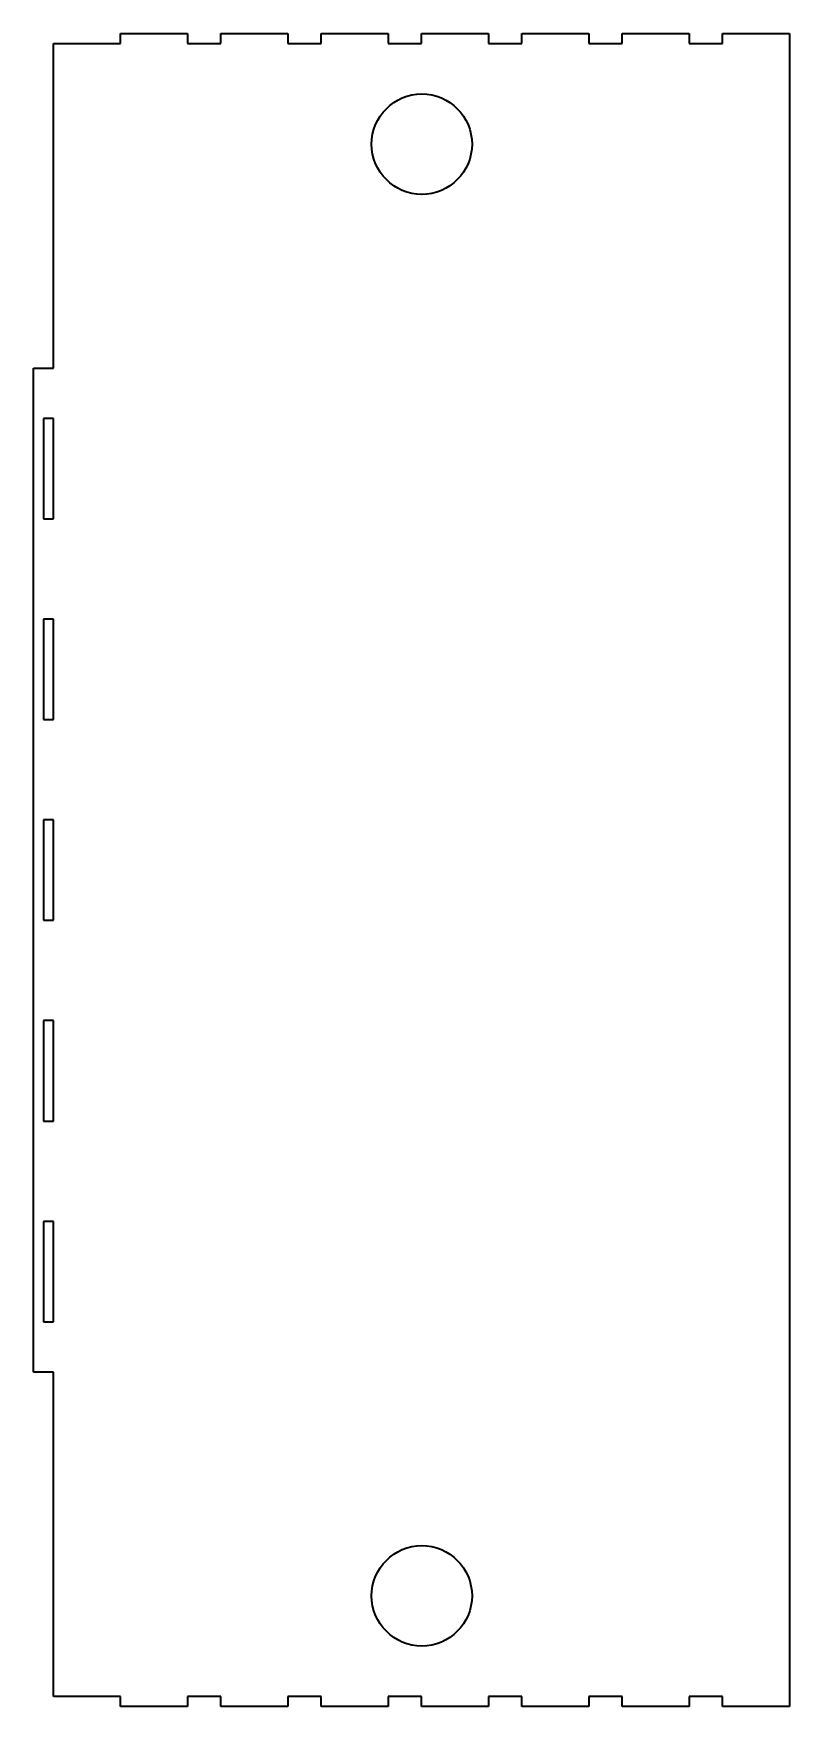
# Model space of a CAD drawing. Header units: millimetres. Extents: x 10 to 236, y -497 to 3.
import ezdxf

# ---------------------------------------------------------------- set-up
doc = ezdxf.new("R2010")
doc.units = ezdxf.units.MM
doc.layers.add('1', color=7, linetype='Continuous', true_color=0xffffff)

msp = doc.modelspace()

# ---------------------------------------------------------------- linework, layer by layer
at = {"layer": '1', "color": 252, "linetype": 'Continuous', "lineweight": 35}
for p, q in [((16, 0), (36, 0)), ((16, -97.023493), (16, 0)), ((36, 3), (56, 3)), ((36, 0), (36, 3)), ((56, 3), (56, 0)), ((56, 0), (66, 0)), ((66, 0), (66, 3)), ((66, 3), (86, 3)), ((86, 3), (86, 0)), ((86, 0), (96, 0)), ((96, 3), (116, 3)), ((96, 0), (96, 3)), ((116, 3), (116, 0)), ((116, 0), (126, 0)), ((126, 0), (126, 3)), ((126, 3), (146, 3)), ((146, 3), (146, 0)), ((146, 0), (156, 0)), ((156, 0), (156, 3)), ((156, 3), (176, 3)), ((176, 3), (176, 0)), ((176, 0), (186, 0)), ((186, 0), (186, 3)), ((186, 3), (206, 3)), ((206, 3), (206, 0)), ((206, 0), (216, 0)), ((216, 0), (216, 3)), ((216, 3), (236, 3)), ((236, 3), (236, -497)), ((10, -397.023493), (10, -97.023493)), ((10, -97.023493), (16, -97.023493)), ((16, -112.023493), (13, -112.023493)), ((13, -112.023493), (13, -142.023493)), ((16, -142.023493), (16, -112.023493)), ((13, -142.023493), (16, -142.023493)), ((16, -172.023493), (13, -172.023493)), ((13, -172.023493), (13, -202.023493)), ((16, -202.023493), (16, -172.023493)), ((13, -202.023493), (16, -202.023493)), ((13, -232.023493), (13, -262.023493)), ((16, -232.023493), (13, -232.023493)), ((16, -262.023493), (16, -232.023493)), ((13, -262.023493), (16, -262.023493)), ((16, -292.023493), (13, -292.023493)), ((13, -292.023493), (13, -322.023493)), ((16, -322.023493), (16, -292.023493)), ((13, -322.023493), (16, -322.023493)), ((13, -352.023493), (13, -382.023493)), ((16, -352.023493), (13, -352.023493)), ((16, -382.023493), (16, -352.023493)), ((13, -382.023493), (16, -382.023493)), ((16, -397.023493), (10, -397.023493)), ((16, -494), (16, -397.023493)), ((36, -494), (16, -494)), ((36, -497), (36, -494)), ((56, -494), (56, -497)), ((66, -494), (56, -494)), ((66, -497), (66, -494)), ((96, -494), (86, -494)), ((86, -494), (86, -497)), ((96, -497), (96, -494)), ((116, -494), (116, -497)), ((126, -494), (116, -494)), ((126, -497), (126, -494)), ((146, -494), (146, -497)), ((156, -494), (146, -494)), ((156, -497), (156, -494)), ((176, -494), (176, -497)), ((186, -494), (176, -494)), ((186, -497), (186, -494)), ((216, -494), (206, -494)), ((206, -494), (206, -497)), ((216, -497), (216, -494)), ((56, -497), (36, -497)), ((86, -497), (66, -497)), ((116, -497), (96, -497)), ((146, -497), (126, -497)), ((176, -497), (156, -497)), ((206, -497), (186, -497)), ((236, -497), (216, -497))]:
    msp.add_line(p, q, dxfattribs=at)
for centre in [(126.084524, -30.084524), (126.084524, -463.915476)]:
    msp.add_circle(centre, 15, dxfattribs=at)

doc.saveas('drawing.dxf')
